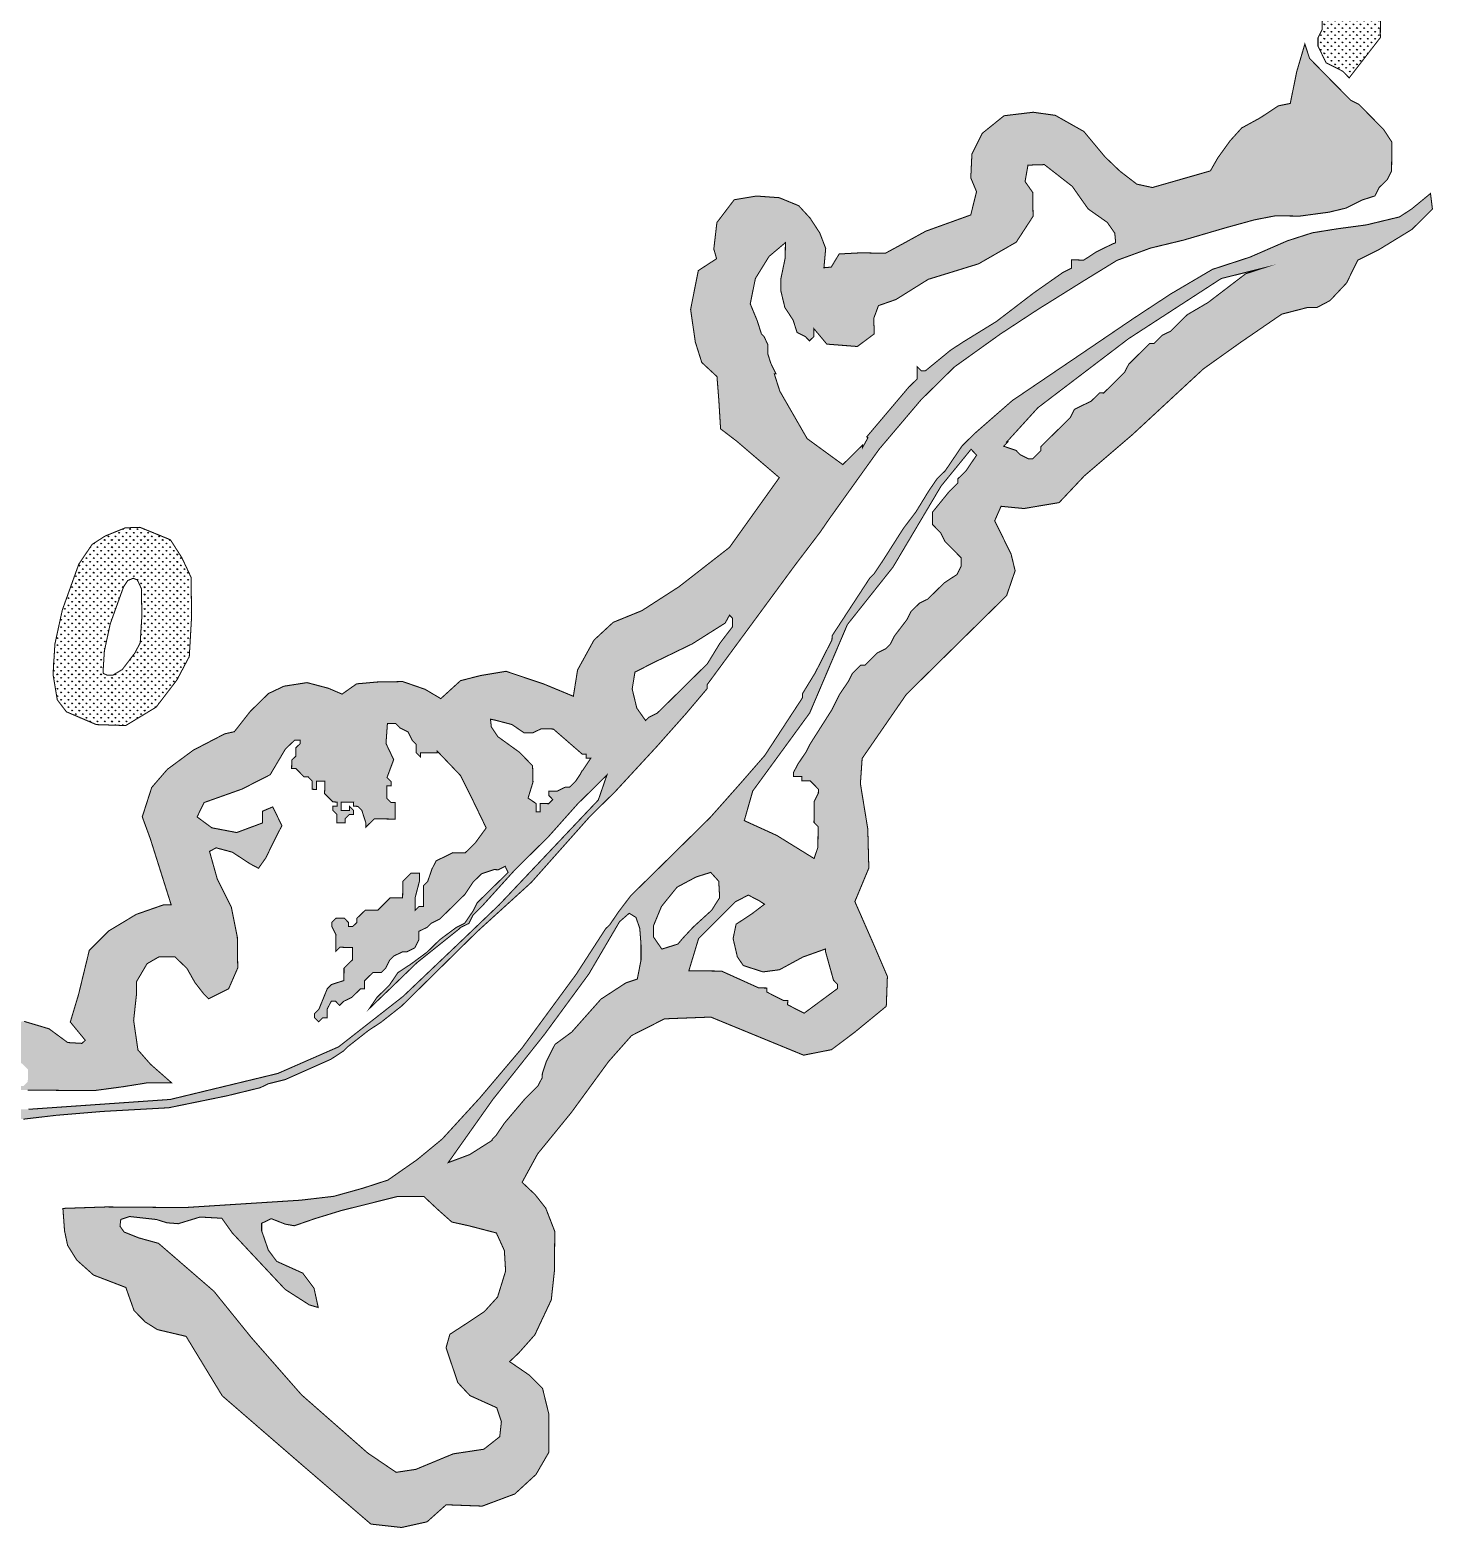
# Model space of a CAD drawing. Header units: metres. Extents: x 319750 to 415268, y 1725605 to 1842937.
# Drawn here: x 332253 to 333620, y 1800633 to 1802092 of the extents above; entities that cross this region are included whole.
import ezdxf

# ---------------------------------------------------------------- set-up
doc = ezdxf.new("R2010")
doc.units = ezdxf.units.M
doc.header["$MEASUREMENT"] = 0
doc.layers.add('MANGROOVES BUFFER ZONE', color=120, linetype='Continuous')

msp = doc.modelspace()

# ---------------------------------------------------------------- hatches: boundary and pattern name
at = {"layer": 'MANGROOVES BUFFER ZONE'}
h = msp.add_hatch(dxfattribs=at)
h.set_pattern_fill('GRASS', color=256, scale=5)
h.paths.add_polyline_path([(333568.7, 1802116.2), (333564.7, 1802124.3), (333560.7, 1802132.4), (333556.7, 1802140.6), (333544.7, 1802148.7), (333540.6, 1802148.8), (333532.5, 1802144.8), (333524.4, 1802140.8), (333520.3, 1802128.7), (333516.1, 1802112.6), (333512, 1802100.5), (333511.9, 1802092.4), (333507.8, 1802084.4), (333507.8, 1802076.3), (333511.7, 1802068.2), (333515.7, 1802060), (333531.8, 1802051.8), (333538.2, 1802045.3), (333568.7, 1802084.7), (333568.5, 1802087.9)])
h = msp.add_hatch(dxfattribs=at)
h.set_pattern_fill('GRASS', color=256, scale=5)
h.paths.add_polyline_path([(332863.9, 1801394.3), (332892.4, 1801426.4), (332912.8, 1801450.5), (332912.9, 1801454.5), (332998.6, 1801571), (333023.1, 1801603.2), (333031.3, 1801615.2), (333080.3, 1801683.6), (333121.1, 1801731.7), (333153.7, 1801763.8), (333198.4, 1801795.8), (333235, 1801819.8), (333279.7, 1801847.7), (333312.1, 1801867.6), (333344.6, 1801879.5), (333376.9, 1801887.3), (333417.5, 1801899.2), (333445.8, 1801907), (333466, 1801910.9), (333470.1, 1801910.9), (333478.2, 1801910.8), (333490.3, 1801910.7), (333518.6, 1801914.5), (333534.8, 1801918.4), (333551, 1801926.4), (333563.2, 1801930.3), (333567.3, 1801938.4), (333575.4, 1801946.4), (333579.5, 1801954.5), (333579.6, 1801966.6), (333579.7, 1801978.7), (333579.8, 1801982.7), (333571.8, 1801994.9), (333567.8, 1801999), (333547.7, 1802019.4), (333539.7, 1802023.5), (333519.6, 1802043.8), (333499.6, 1802064.2), (333495, 1802078.2), (333487.1, 1802051.4), (333480.8, 1802020.4), (333469.1, 1802018), (333451.6, 1802006.4), (333433.5, 1801996.5), (333422.2, 1801984), (333410.3, 1801967.5), (333403, 1801954.7), (333346.5, 1801938.5), (333331.3, 1801941.8), (333314.8, 1801954.5), (333300.4, 1801968.3), (333279.7, 1801993.1), (333251.9, 1802008.8), (333230.4, 1802011.8), (333202, 1802008.4), (333180.8, 1801991.3), (333170.7, 1801971.1), (333169.6, 1801947.9), (333175.2, 1801934.5), (333169.6, 1801911.8), (333125.8, 1801896), (333102.3, 1801883.1), (333086.4, 1801874.5), (333062.2, 1801874.9), (333041.4, 1801873.8), (333033.7, 1801861), (333026.6, 1801860.4), (333028.3, 1801879.2), (333022.5, 1801894.3), (333013.1, 1801908.7), (333002, 1801920.8), (332983, 1801928.6), (332960.8, 1801930.2), (332939.2, 1801926.6), (332922.3, 1801904.4), (332919.3, 1801878.6), (332922, 1801869.2), (332904.2, 1801857.6), (332896.7, 1801819.8), (332901.3, 1801788), (332907.6, 1801768.1), (332922.4, 1801754.4), (332924.2, 1801731.3), (332925.9, 1801703.5), (332941.6, 1801691.5), (332983.1, 1801656), (332934.6, 1801588.1), (332885.3, 1801549.7), (332849.3, 1801526.5), (332821.3, 1801515.1), (332802.6, 1801497.8), (332786.6, 1801468.7), (332782.5, 1801443.1), (332753.3, 1801455.2), (332716.9, 1801467.4), (332692.2, 1801463.3), (332672.6, 1801458.3), (332653.4, 1801440.8), (332638, 1801449.9), (332616.3, 1801457.4), (332591.6, 1801457), (332571.4, 1801455.2), (332557.2, 1801445.2), (332543.9, 1801450.9), (332523.1, 1801456.4), (332500.6, 1801452.9), (332485.6, 1801445.8), (332467.9, 1801428.5), (332452.3, 1801408.6), (332442.9, 1801406.5), (332412.3, 1801390.6), (332387.1, 1801372), (332371.8, 1801354.3), (332362.6, 1801325.7), (332370.5, 1801304.2), (332390.8, 1801239.9), (332383.3, 1801240), (332356.7, 1801230.7), (332329.8, 1801214.5), (332311, 1801195.7), (332300.5, 1801152.5), (332292.5, 1801125.9), (332307.1, 1801108.1), (332303.8, 1801105.1), (332290, 1801105.9), (332271.8, 1801119.3), (332247.6, 1801126.5), (332224.7, 1801125.5), (332197.3, 1801121), (332170, 1801122.6), (332143, 1801127), (332115.4, 1801126.7), (332093.9, 1801121), (332056.1, 1801124.1), (331996, 1801135.4), (331943.1, 1801148.1), (331903.5, 1801148.4), (331862.2, 1801147.6), (331838.8, 1801143), (331819.3, 1801131.8), (331808.1, 1801119.6), (331803.3, 1801106.9), (331802.9, 1801094.4), (331827, 1801091.2), (331867.4, 1801086.9), (331871.4, 1801086.8), (331899.7, 1801086.6), (331936, 1801082.3), (331960.3, 1801078.1), (331992.5, 1801069.7), (332049, 1801057.2), (332105.5, 1801044.6), (332141.8, 1801040.3), (332178.1, 1801031.9), (332210.4, 1801031.6), (332234.7, 1801031.4), (332246.8, 1801031.3), (332279.2, 1801035.1), (332323.6, 1801038.8), (332388.3, 1801042.4), (332445, 1801054), (332477.4, 1801061.9), (332485.5, 1801065.8), (332501.7, 1801069.8), (332546.3, 1801089.6), (332558.5, 1801097.6), (332562.5, 1801101.6), (332582.9, 1801117.6), (332595.1, 1801125.6), (332615.4, 1801141.6), (332656.1, 1801181.7), (332688.7, 1801213.8), (332741.6, 1801261.9), (332798.7, 1801326.1), (332823.1, 1801350.1)])
h.paths.add_polyline_path([(332708.9, 1801403.8), (332702.6, 1801413.3), (332701.8, 1801420.8), (332706.5, 1801419.8), (332722.6, 1801415.6), (332734.7, 1801407.4), (332742.8, 1801407.4), (332750.9, 1801411.3), (332754.9, 1801411.3), (332759, 1801411.3), (332763, 1801411.2), (332791.1, 1801386.8), (332795.1, 1801386.7), (332795.1, 1801382.7), (332799.4, 1801382.7), (332791.4, 1801370.6), (332791, 1801370.6), (332789.4, 1801367.4), (332784.8, 1801360.5), (332782.8, 1801358.5), (332778.7, 1801354.5), (332774.7, 1801354.6), (332766.6, 1801350.6), (332762.5, 1801350.6), (332758.5, 1801350.6), (332758.5, 1801346.6), (332762.5, 1801342.5), (332758.4, 1801338.5), (332754.3, 1801338.6), (332750.3, 1801338.6), (332750.3, 1801334.5), (332750.2, 1801330.5), (332746.2, 1801330.5), (332746.2, 1801334.6), (332746.3, 1801338.6), (332738.4, 1801343.9), (332743.2, 1801359.6), (332742.8, 1801375.4), (332730.1, 1801388.5)], flags=16)
h.paths.add_polyline_path([(332681.5, 1801348.2), (332697.6, 1801314.9), (332686.9, 1801300.2), (332685.3, 1801298.7), (332681.3, 1801294.7), (332677.2, 1801290.7), (332673.1, 1801290.7), (332669.1, 1801290.7), (332665.1, 1801290.8), (332657, 1801286.8), (332648.8, 1801282.8), (332644.7, 1801274.7), (332640.6, 1801262.7), (332636.5, 1801258.6), (332636.4, 1801242.5), (332636.4, 1801238.4), (332632.3, 1801238.5), (332628.3, 1801234.5), (332628.3, 1801238.5), (332628.3, 1801246.6), (332632.5, 1801262.7), (332632.5, 1801266.8), (332632.6, 1801270.8), (332628.5, 1801270.8), (332624.5, 1801270.9), (332620.4, 1801266.9), (332616.4, 1801262.8), (332616.3, 1801258.8), (332616.3, 1801254.8), (332616.2, 1801246.7), (332612.2, 1801246.7), (332608.1, 1801246.7), (332604.1, 1801246.8), (332600, 1801242.8), (332596, 1801238.8), (332591.9, 1801234.7), (332583.8, 1801234.8), (332579.8, 1801234.8), (332575.7, 1801230.8), (332571.6, 1801226.8), (332571.6, 1801222.8), (332567.5, 1801218.8), (332563.5, 1801218.8), (332563.5, 1801222.8), (332559.5, 1801226.9), (332555.5, 1801227), (332551.4, 1801227), (332547.3, 1801223), (332547.3, 1801218.9), (332551.3, 1801210.8), (332551.2, 1801202.7), (332551.2, 1801198.7), (332551.2, 1801194.7), (332555.2, 1801198.7), (332559.3, 1801198.6), (332563.3, 1801198.6), (332567.4, 1801198.6), (332567.3, 1801194.5), (332567.3, 1801186.4), (332563.2, 1801182.4), (332559.1, 1801178.4), (332559.1, 1801174.4), (332559, 1801166.3), (332546.9, 1801162.4), (332542.8, 1801158.3), (332534.6, 1801138.2), (332530.5, 1801134.2), (332530.4, 1801130.2), (332534.5, 1801126.1), (332538.5, 1801130.1), (332542.6, 1801130.1), (332542.6, 1801138.1), (332546.7, 1801146.2), (332550.8, 1801146.2), (332554.8, 1801142.1), (332558.9, 1801146.1), (332567, 1801150.1), (332571, 1801154.1), (332575.1, 1801158.1), (332579.2, 1801158.1), (332579.2, 1801166.1), (332583.3, 1801170.2), (332587.4, 1801174.2), (332595.4, 1801174.1), (332599.5, 1801178.1), (332603.6, 1801186.2), (332607.7, 1801190.2), (332615.8, 1801194.1), (332619.9, 1801194.1), (332628, 1801198.1), (332632.1, 1801206.1), (332632.1, 1801214.2), (332640.2, 1801218.2), (332644.3, 1801222.2), (332652.4, 1801226.2), (332660.6, 1801234.2), (332664.7, 1801238.2), (332676.9, 1801250.2), (332685, 1801262.3), (332693.2, 1801270.3), (332705.3, 1801274.3), (332709.4, 1801274.2), (332716.1, 1801277.5), (332718.9, 1801271.6), (332713.4, 1801266.1), (332701.1, 1801254.1), (332693, 1801246.1), (332688.9, 1801242.1), (332684.8, 1801234), (332676.6, 1801222), (332668.5, 1801218), (332652.3, 1801206), (332640.1, 1801194), (332623.8, 1801182), (332611.6, 1801174), (332603.4, 1801161.9), (332591.2, 1801149.9), (332583.8, 1801139), (332600.8, 1801155.3), (332630.2, 1801183.7), (332670.5, 1801215.9), (332672.6, 1801217.9), (332680.7, 1801221.9), (332684.8, 1801230), (332688.9, 1801234), (332692.9, 1801238), (332725.6, 1801274.1), (332758.1, 1801306.2), (332786.7, 1801338.3), (332798.9, 1801350.3), (332803, 1801354.3), (332815.2, 1801366.4), (332806.8, 1801342.1), (332710.2, 1801240), (332677.6, 1801208.8), (332616.7, 1801150.9), (332553.8, 1801101.7), (332494.6, 1801075.8), (332389.9, 1801050.5), (332251.8, 1801040.9), (332187.6, 1801040.9), (332093.7, 1801057.6), (331998.3, 1801079.7), (331939.9, 1801092.6), (331866.1, 1801093.4), (331854, 1801103.2), (331920, 1801102.6), (331940.2, 1801102.5), (331972.5, 1801094.1), (332033, 1801081.5), (332037.1, 1801081.5), (332037.1, 1801085.8), (332057.3, 1801081), (332057.2, 1801077.3), (332069.4, 1801077.2), (332085.5, 1801073), (332101.6, 1801068.9), (332121.8, 1801068.7), (332142, 1801064.5), (332162.2, 1801060.3), (332186.4, 1801060.1), (332190.4, 1801060.1), (332170.3, 1801064.3), (332146.1, 1801068.5), (332129.9, 1801068.6), (332113.6, 1801072), (332120.5, 1801084.3), (332137.8, 1801083.5), (332157.6, 1801077.1), (332176.1, 1801073.8), (332222, 1801078), (332245.2, 1801085.9), (332247.2, 1801083.9), (332251.2, 1801079.8), (332251.2, 1801075.8), (332251.2, 1801071.7), (332251.1, 1801067.7), (332247.1, 1801063.7), (332243, 1801063.7), (332239, 1801063.7), (332214.7, 1801063.9), (332190.4, 1801060.1), (332198.5, 1801060), (332222.8, 1801059.8), (332251.1, 1801059.6), (332267.2, 1801059.5), (332287.4, 1801059.3), (332315.7, 1801059.1), (332344, 1801062.9), (332368.3, 1801066.8), (332391.3, 1801066.6), (332370.7, 1801084.7), (332358.4, 1801098.7), (332354.2, 1801127.4), (332357.1, 1801154), (332357.1, 1801165.4), (332367.3, 1801182.7), (332379.1, 1801189.5), (332394.3, 1801189.5), (332406.2, 1801178), (332413.8, 1801164.5), (332422.6, 1801153.1), (332427.3, 1801148.5), (332446.7, 1801158.2), (332455.6, 1801178.5), (332455.2, 1801208.5), (332449.3, 1801238), (332435.7, 1801265), (332428.1, 1801292.1), (332434.6, 1801295.5), (332450.3, 1801291.3), (332467.7, 1801279.9), (332475.8, 1801275.6), (332483, 1801285.8), (332491, 1801302.3), (332498.6, 1801317.1), (332489.7, 1801335.4), (332479.6, 1801331.1), (332479.6, 1801319.7), (332454.6, 1801310.4), (332430.4, 1801315), (332416, 1801325.6), (332422.8, 1801339.6), (332459.7, 1801352.7), (332487.2, 1801366.7), (332502, 1801391.7), (332510.9, 1801400.2), (332516.4, 1801400.4), (332516.4, 1801397), (332512.3, 1801393), (332512.3, 1801384.9), (332508.2, 1801380.9), (332508.1, 1801372.8), (332512.2, 1801372.8), (332516.2, 1801368.7), (332520.2, 1801364.6), (332524.2, 1801364.6), (332528.2, 1801360.5), (332528.2, 1801356.5), (332528.2, 1801352.5), (332532.2, 1801352.4), (332532.2, 1801356.5), (332532.3, 1801360.5), (332536.3, 1801360.5), (332540.3, 1801360.4), (332540.3, 1801352.4), (332540.2, 1801348.3), (332548.3, 1801340.2), (332552.3, 1801340.1), (332552.3, 1801336.1), (332548.2, 1801336.1), (332548.2, 1801332.1), (332552.2, 1801328), (332552.2, 1801324), (332552.1, 1801319.9), (332556.2, 1801319.9), (332560.2, 1801319.9), (332560.3, 1801323.9), (332564.3, 1801327.9), (332568.4, 1801327.9), (332568.4, 1801331.9), (332564.4, 1801336), (332564.4, 1801332), (332560.3, 1801332), (332556.3, 1801332), (332556.3, 1801340.1), (332560.4, 1801340.1), (332564.4, 1801340), (332568.5, 1801340), (332568.4, 1801336), (332572.5, 1801335.9), (332576.5, 1801331.9), (332580.4, 1801319.7), (332580.4, 1801315.7), (332584.5, 1801319.7), (332588.5, 1801323.7), (332592.6, 1801323.7), (332600.7, 1801323.6), (332608.8, 1801323.5), (332608.8, 1801327.6), (332608.8, 1801335.7), (332608.9, 1801339.7), (332604.8, 1801339.7), (332600.8, 1801343.8), (332600.9, 1801351.9), (332600.9, 1801355.9), (332605, 1801355.9), (332605, 1801359.9), (332601, 1801364), (332607.5, 1801381.4), (332600, 1801397.1), (332601.4, 1801416.5), (332609.5, 1801416.5), (332613.5, 1801412.4), (332621.5, 1801408.3), (332625.5, 1801400.2), (332629.5, 1801396.1), (332629.5, 1801392.1), (332629.5, 1801388), (332633.5, 1801384), (332633.5, 1801388), (332637.5, 1801388), (332641.6, 1801387.9), (332645.6, 1801387.9), (332649.7, 1801387.9), (332649.7, 1801389.9), (332672.7, 1801365.8)], flags=16)
h.paths.add_polyline_path([(332844.3, 1801431.6), (332839.8, 1801450.2), (332842.5, 1801466.6), (332860.3, 1801475.7), (332898.1, 1801494), (332930.4, 1801514.4), (332934.6, 1801522.1), (332937.6, 1801519), (332937.6, 1801514.9), (332937.6, 1801510.9), (332925.3, 1801494.8), (332913, 1801474.7), (332900.8, 1801462.7), (332876.4, 1801438.6), (332864.1, 1801426.6), (332856, 1801422.6), (332852.8, 1801419.5)], flags=16)
h.paths.add_polyline_path([(333010.2, 1801694), (332983.6, 1801740.2), (332978.2, 1801757.1), (332979.9, 1801757.1), (332974.8, 1801767.4), (332972, 1801776.3), (332972, 1801785.5), (332968.1, 1801793.6), (332965.7, 1801795.9), (332961.6, 1801808.8), (332954.8, 1801825.2), (332959.8, 1801849.9), (332973.1, 1801871.4), (332989, 1801884.8), (332989, 1801882.3), (332988.9, 1801870.2), (332984.7, 1801850), (332984.6, 1801846), (332984.6, 1801837.9), (332988.5, 1801821.7), (332996.5, 1801809.5), (333000.4, 1801797.4), (333008.5, 1801793.3), (333012.5, 1801789.2), (333016.6, 1801793.2), (333016.6, 1801797.2), (333016.6, 1801801.3), (333029.4, 1801786), (333059.1, 1801783.7), (333075.6, 1801796), (333075.1, 1801811.1), (333079.7, 1801823.5), (333096.6, 1801829.4), (333128.2, 1801849.1), (333177.2, 1801864.2), (333213.9, 1801885.3), (333230.3, 1801910.5), (333229.9, 1801933.8), (333222.5, 1801944.3), (333225.3, 1801960.3), (333241.3, 1801960.8), (333268.5, 1801939.6), (333276.2, 1801928.6), (333284, 1801917.6), (333302.6, 1801904.5), (333309.9, 1801894), (333310.7, 1801884.7), (333308.2, 1801883.8), (333292, 1801875.9), (333279.8, 1801867.9), (333275.8, 1801867.9), (333271.7, 1801868), (333267.7, 1801868), (333267.7, 1801864), (333267.6, 1801859.9), (333259.5, 1801855.9), (333231.1, 1801836), (333194.5, 1801808), (333162, 1801788), (333149.8, 1801780), (333125.4, 1801760), (333121.4, 1801760), (333117.4, 1801764.1), (333117.3, 1801760.1), (333117.3, 1801756), (333117.3, 1801752), (333109.1, 1801744), (333068.3, 1801695.8), (333069.4, 1801694.7), (333064.2, 1801685.4), (333064.2, 1801687.7), (333044.9, 1801668.7)], flags=16)
h = msp.add_hatch(dxfattribs=at)
h.set_pattern_fill('GRASS', color=256, scale=5)
h.paths.add_polyline_path([(332764.4, 1800922), (332755.6, 1800944.7), (332745.3, 1800957.8), (332732.6, 1800969.8), (332747.7, 1800997.5), (332780.4, 1801037.6), (332816.8, 1801087.4), (332839.2, 1801112.7), (332871.3, 1801129), (332916.4, 1801130.7), (333006.8, 1801093.6), (333034, 1801099), (333056.6, 1801116), (333087.3, 1801141.2), (333088.4, 1801170.2), (333074.6, 1801202.4), (333056.7, 1801243.2), (333070.3, 1801275.8), (333069.3, 1801313.8), (333062.1, 1801358), (333063.8, 1801382.6), (333106.8, 1801444.9), (333180.1, 1801517.1), (333204.5, 1801541.1), (333212.8, 1801565.3), (333208.9, 1801581.5), (333192.9, 1801614), (333199.1, 1801628.1), (333221.3, 1801625.9), (333255.7, 1801631.7), (333280.2, 1801657.7), (333327, 1801697.8), (333396.2, 1801761.9), (333432.7, 1801787.9), (333472.5, 1801815.2), (333497.7, 1801821.7), (333506.8, 1801821.7), (333519.5, 1801828.4), (333535.6, 1801845.5), (333546.6, 1801867.8), (333566.8, 1801877.8), (333599.3, 1801897.7), (333619.3, 1801917.5), (333617.4, 1801932.7), (333599.4, 1801917.9), (333587.3, 1801909.9), (333571.1, 1801906), (333554.9, 1801902.1), (333526.6, 1801898.3), (333502.3, 1801894.4), (333478, 1801886.6), (333441.5, 1801870.7), (333405, 1801858.8), (333364.4, 1801834.9), (333327.9, 1801810.9), (333275, 1801775), (333210, 1801731), (333173.4, 1801699), (333161.2, 1801687), (333144.8, 1801662.8), (333136.7, 1801654.8), (333128.5, 1801642.8), (333116.2, 1801622.7), (333104, 1801606.6), (333083.5, 1801574.4), (333075.4, 1801562.4), (333071.3, 1801558.3), (333034.5, 1801502), (333034.4, 1801498), (333018, 1801465.8), (333005.7, 1801445.7), (333005.7, 1801441.7), (332968.9, 1801385.4), (332944.4, 1801357.3), (332915.9, 1801325.2), (332858.9, 1801269), (332838.5, 1801249), (332826.3, 1801232.9), (332818.1, 1801220.8), (332814, 1801216.8), (332785.4, 1801172.6), (332732.3, 1801100.3), (332691.5, 1801052.1), (332654.8, 1801012), (332630.4, 1800991.9), (332601.9, 1800972), (332577.6, 1800964.1), (332549.3, 1800956.2), (332516.9, 1800952.4), (332460.3, 1800948.8), (332403.7, 1800945.2), (332343.1, 1800945.7), (332326.9, 1800945.8), (332285.3, 1800944.4), (332286.9, 1800922.5), (332289.9, 1800908.4), (332298.8, 1800894.1), (332315.1, 1800879.5), (332346.6, 1800867.4), (332354.6, 1800844.9), (332365.4, 1800833.9), (332377.3, 1800826.4), (332405.3, 1800819.8), (332440.5, 1800761.9), (332518, 1800694.8), (332585.3, 1800637), (332615.2, 1800633.7), (332640, 1800639.2), (332658.6, 1800655.8), (332693.8, 1800654.5), (332725.4, 1800666.3), (332746.1, 1800685.3), (332758.7, 1800707), (332758.6, 1800744.2), (332752.5, 1800769.1), (332739.8, 1800781.9), (332720.4, 1800795.2), (332729.2, 1800803.5), (332745, 1800821.3), (332761, 1800855.3), (332764.1, 1800883.8)])
h.paths.add_polyline_path([(332716.5, 1800883.4), (332708.7, 1800858.1), (332695.7, 1800843.8), (332678.5, 1800832.4), (332662.2, 1800821.8), (332658.5, 1800808.7), (332670, 1800774.7), (332681.8, 1800762.1), (332707.9, 1800750.3), (332712.4, 1800736.8), (332710.8, 1800722.1), (332695.3, 1800709.9), (332665.5, 1800705.4), (332629.1, 1800690.3), (332609.9, 1800687.4), (332582.2, 1800706.2), (332517.7, 1800762.9), (332468.7, 1800818.8), (332432.4, 1800863.7), (332378.4, 1800910.4), (332359.2, 1800915.7), (332344.9, 1800921.4), (332340.9, 1800927.1), (332341.7, 1800933.6), (332350.2, 1800936.5), (332376.4, 1800933.6), (332386.6, 1800930.4), (332397.7, 1800929.5), (332418.9, 1800936), (332440.1, 1800934.8), (332450.3, 1800920.5), (332477.7, 1800891.2), (332501.8, 1800865.5), (332525.4, 1800850.4), (332534, 1800847.9), (332529.9, 1800866.7), (332518.9, 1800881.4), (332493.6, 1800892.8), (332485.4, 1800903.8), (332478.9, 1800922.6), (332478.9, 1800929.9), (332488.3, 1800934.4), (332501.8, 1800929.1), (332510.7, 1800927.5), (332530.7, 1800934.4), (332556.1, 1800942.2), (332582.2, 1800948.7), (332611.2, 1800956), (332636.9, 1800956), (332650.8, 1800943), (332664.2, 1800931.1), (332680.6, 1800927.5), (332707.5, 1800920.5), (332715.3, 1800903.4)], flags=16)
h.paths.add_polyline_path([(332681.5, 1800996.8), (332660.6, 1800989), (332704.1, 1801050.5), (332754.5, 1801114), (332797.6, 1801172.7), (332827.5, 1801223.6), (332836.9, 1801231.8), (332843.5, 1801227.7), (332847.2, 1801217), (332848.4, 1801201), (332848.4, 1801186.3), (332844.8, 1801167.7), (332833.8, 1801164.1), (332809.4, 1801148.2), (332780.9, 1801116.1), (332764.6, 1801104.1), (332756.4, 1801088), (332752.3, 1801075.9), (332752.2, 1801071.8), (332748.1, 1801063.8), (332735.9, 1801051.7), (332715.5, 1801027.6), (332707.3, 1801015.6), (332703.3, 1801011.6), (332703.3, 1801010.6)], flags=16)
h.paths.add_polyline_path([(332895, 1801175.8), (332904.5, 1801207.2), (332940.2, 1801242.9), (332952.9, 1801249.5), (332963.7, 1801243.9), (332968.7, 1801240.6), (332956.6, 1801231.4), (332941, 1801221.1), (332938.1, 1801207.2), (332942.2, 1801189.5), (332948, 1801180.9), (332967.3, 1801174.7), (332983.3, 1801176.8), (333005.9, 1801189.1), (333028, 1801197), (333028, 1801194.9), (333035.9, 1801166.6), (333039.9, 1801162.5), (333039.8, 1801158.5), (333007.3, 1801134.5), (332991.2, 1801142.7), (332991.3, 1801146.7), (332987.2, 1801146.8), (332971.1, 1801155), (332971.1, 1801159), (332963.1, 1801159.1), (332926.8, 1801175.5)], flags=16)
h.paths.add_polyline_path([(332868.7, 1801196.9), (332860.5, 1801208.8), (332860.5, 1801219.5), (332868.3, 1801238.4), (332883.5, 1801257.2), (332902, 1801267.1), (332916.3, 1801271.6), (332924.1, 1801263), (332925, 1801247), (332917.2, 1801234.7), (332899.1, 1801218.2), (332889.6, 1801208), (332884.3, 1801201.8)], flags=16)
h.paths.add_polyline_path([(332949, 1801322), (332957.2, 1801350.8), (333012.7, 1801426.8), (333049.4, 1801512.9), (333093.8, 1801568.8), (333140.7, 1801647.8), (333169.9, 1801683.6), (333175.3, 1801677.9), (333165, 1801662.7), (333156.9, 1801654.7), (333156.9, 1801650.6), (333148.7, 1801642.6), (333132.4, 1801622.5), (333132.4, 1801618.5), (333132.3, 1801614.4), (333132.3, 1801610.4), (333136.3, 1801606.3), (333140.3, 1801602.3), (333144.3, 1801594.1), (333148.3, 1801590.1), (333160.3, 1801577.8), (333160.3, 1801573.8), (333160.3, 1801569.8), (333156.2, 1801561.7), (333144, 1801553.7), (333135.8, 1801545.7), (333127.7, 1801537.7), (333119.6, 1801533.7), (333115.5, 1801529.7), (333111.4, 1801525.7), (333107.3, 1801517.6), (333095.1, 1801501.6), (333091, 1801493.5), (333086.9, 1801489.5), (333078.8, 1801485.5), (333074.7, 1801481.5), (333070.6, 1801477.5), (333066.6, 1801473.5), (333062.5, 1801473.5), (333054.4, 1801465.5), (333050.3, 1801457.5), (333042.1, 1801445.4), (333033.9, 1801429.3), (333013.4, 1801397.1), (333009.3, 1801389.1), (333001.2, 1801377), (332997, 1801369), (332997, 1801364.9), (333005.1, 1801364.9), (333005.1, 1801360.8), (333013.1, 1801360.8), (333017.2, 1801356.7), (333021.2, 1801352.6), (333021.1, 1801348.6), (333017, 1801340.5), (333016.9, 1801320.3), (333020.9, 1801316.2), (333020.7, 1801296), (333017, 1801285.1), (332980.6, 1801307.6)], flags=16)
h.paths.add_polyline_path([(333201.6, 1801686.6), (333205.7, 1801690.7), (333204.6, 1801690.7), (333235, 1801724.1), (333323.3, 1801791.3), (333413.6, 1801849.9), (333454.2, 1801860), (333437.3, 1801854.5), (333400.7, 1801826.5), (333380.4, 1801814.6), (333372.3, 1801806.6), (333368.2, 1801802.5), (333364.1, 1801798.5), (333356, 1801794.6), (333351.9, 1801790.5), (333347.9, 1801786.5), (333343.8, 1801786.6), (333339.8, 1801782.6), (333331.6, 1801774.5), (333323.5, 1801766.5), (333319.4, 1801758.5), (333315.3, 1801754.5), (333303.1, 1801742.4), (333299, 1801738.4), (333295, 1801738.5), (333290.9, 1801734.4), (333286.8, 1801730.4), (333278.7, 1801726.5), (333270.6, 1801722.5), (333266.5, 1801714.4), (333262.4, 1801710.4), (333254.3, 1801702.4), (333238, 1801686.4), (333237.9, 1801682.3), (333229.8, 1801674.3), (333225.8, 1801674.3), (333217.7, 1801678.4), (333213.7, 1801682.5)], flags=16)
h = msp.add_hatch(dxfattribs=at)
h.set_pattern_fill('GRASS', color=256, scale=5)
h.paths.add_polyline_path([(332408.4, 1801481.8), (332410.6, 1801519.8), (332410.2, 1801558.8), (332401.2, 1801578), (332390, 1801595.5), (332360.4, 1801607.6), (332346.1, 1801607.1), (332326.4, 1801599.1), (332313.8, 1801591), (332300.8, 1801571.8), (332284.7, 1801527), (332277.5, 1801493.9), (332275.7, 1801464.3), (332279.8, 1801439.7), (332288.7, 1801428), (332317.9, 1801415.5), (332346.5, 1801414.6), (332376.1, 1801432.5), (332396.3, 1801458.9)])
h.paths.add_polyline_path([(332343.2, 1801469.2), (332333.7, 1801463.5), (332328.6, 1801463.6), (332324.7, 1801465.3), (332324.4, 1801466.8), (332325.7, 1801487.2), (332331.4, 1801513.6), (332344.4, 1801549.7), (332348.4, 1801555.7), (332348.8, 1801555.9), (332353.8, 1801558), (332357.5, 1801556.5), (332358.7, 1801554.6), (332361.8, 1801547.8), (332362.2, 1801521), (332360.6, 1801495.1), (332355.3, 1801485.1)], flags=16)

# ---------------------------------------------------------------- linework, layer by layer
at = {"layer": 'MANGROOVES BUFFER ZONE', "const_width": 1}
for points in [[(333568.7, 1802116.2), (333564.7, 1802124.3), (333560.7, 1802132.4), (333556.7, 1802140.6), (333544.7, 1802148.7), (333540.6, 1802148.8), (333532.5, 1802144.8), (333524.4, 1802140.8), (333520.3, 1802128.7), (333516.1, 1802112.6), (333512, 1802100.5), (333511.9, 1802092.4), (333507.8, 1802084.4), (333507.8, 1802076.3), (333511.7, 1802068.2), (333515.7, 1802060), (333531.8, 1802051.8), (333538.2, 1802045.3), (333568.7, 1802084.7), (333568.5, 1802087.9), (333568.7, 1802116.2)], [(333010.2, 1801694), (332983.6, 1801740.2), (332978.2, 1801757.1), (332979.9, 1801757.1), (332974.8, 1801767.4), (332972, 1801776.3), (332972, 1801785.5), (332968.1, 1801793.6), (332965.7, 1801795.9), (332961.6, 1801808.8), (332954.8, 1801825.2), (332959.8, 1801849.9), (332973.1, 1801871.4), (332989, 1801884.8), (332989, 1801882.3), (332988.9, 1801870.2), (332984.7, 1801850), (332984.6, 1801846), (332984.6, 1801837.9), (332988.5, 1801821.7), (332996.5, 1801809.5), (333000.4, 1801797.4), (333008.5, 1801793.3), (333012.5, 1801789.2), (333016.6, 1801793.2), (333016.6, 1801797.2), (333016.6, 1801801.3), (333029.4, 1801786), (333059.1, 1801783.7), (333075.6, 1801796), (333075.1, 1801811.1), (333079.7, 1801823.5), (333096.6, 1801829.4), (333128.2, 1801849.1), (333177.2, 1801864.2), (333213.9, 1801885.3), (333230.3, 1801910.5), (333229.9, 1801933.8), (333222.5, 1801944.3), (333225.3, 1801960.3), (333241.3, 1801960.8), (333268.5, 1801939.6), (333276.2, 1801928.6), (333284, 1801917.6), (333302.6, 1801904.5), (333309.9, 1801894), (333310.7, 1801884.7), (333308.2, 1801883.8), (333292, 1801875.9), (333279.8, 1801867.9), (333275.8, 1801867.9), (333271.7, 1801868), (333267.7, 1801868), (333267.7, 1801864), (333267.6, 1801859.9), (333259.5, 1801855.9), (333231.1, 1801836), (333194.5, 1801808), (333162, 1801788), (333149.8, 1801780), (333125.4, 1801760), (333121.4, 1801760), (333117.4, 1801764.1), (333117.3, 1801760.1), (333117.3, 1801756), (333117.3, 1801752), (333109.1, 1801744), (333068.3, 1801695.8), (333069.4, 1801694.7), (333064.2, 1801685.4), (333064.2, 1801687.7), (333044.9, 1801668.7), (333010.2, 1801694)], [(332764.4, 1800922), (332755.6, 1800944.7), (332745.3, 1800957.8), (332732.6, 1800969.8), (332747.7, 1800997.5), (332780.4, 1801037.6), (332816.8, 1801087.4), (332839.2, 1801112.7), (332871.3, 1801129), (332916.4, 1801130.7), (333006.8, 1801093.6), (333034, 1801099), (333056.6, 1801116), (333087.3, 1801141.2), (333088.4, 1801170.2), (333074.6, 1801202.4), (333056.7, 1801243.2), (333070.3, 1801275.8), (333069.3, 1801313.8), (333062.1, 1801358), (333063.8, 1801382.6), (333106.8, 1801444.9), (333180.1, 1801517.1), (333204.5, 1801541.1), (333212.8, 1801565.3), (333208.9, 1801581.5), (333192.9, 1801614), (333199.1, 1801628.1), (333221.3, 1801625.9), (333255.7, 1801631.7), (333280.2, 1801657.7), (333327, 1801697.8), (333396.2, 1801761.9), (333432.7, 1801787.9), (333472.5, 1801815.2), (333497.7, 1801821.7), (333506.8, 1801821.7), (333519.5, 1801828.4), (333535.6, 1801845.5), (333546.6, 1801867.8), (333566.8, 1801877.8), (333599.3, 1801897.7), (333619.3, 1801917.5), (333617.4, 1801932.7), (333599.4, 1801917.9), (333587.3, 1801909.9), (333571.1, 1801906), (333554.9, 1801902.1), (333526.6, 1801898.3), (333502.3, 1801894.4), (333478, 1801886.6), (333441.5, 1801870.7), (333405, 1801858.8), (333364.4, 1801834.9), (333327.9, 1801810.9), (333275, 1801775), (333210, 1801731), (333173.4, 1801699), (333161.2, 1801687), (333144.8, 1801662.8), (333136.7, 1801654.8), (333128.5, 1801642.8), (333116.2, 1801622.7), (333104, 1801606.6), (333083.5, 1801574.4), (333075.4, 1801562.4), (333071.3, 1801558.3), (333034.5, 1801502), (333034.4, 1801498), (333018, 1801465.8), (333005.7, 1801445.7), (333005.7, 1801441.7), (332968.9, 1801385.4), (332944.4, 1801357.3), (332915.9, 1801325.2), (332858.9, 1801269), (332838.5, 1801249), (332826.3, 1801232.9), (332818.1, 1801220.8), (332814, 1801216.8), (332785.4, 1801172.6), (332732.3, 1801100.3), (332691.5, 1801052.1), (332654.8, 1801012), (332630.4, 1800991.9), (332601.9, 1800972), (332577.6, 1800964.1), (332549.3, 1800956.2), (332516.9, 1800952.4), (332460.3, 1800948.8), (332403.7, 1800945.2), (332343.1, 1800945.7), (332326.9, 1800945.8), (332285.3, 1800944.4), (332286.9, 1800922.5), (332289.9, 1800908.4), (332298.8, 1800894.1), (332315.1, 1800879.5), (332346.6, 1800867.4), (332354.6, 1800844.9), (332365.4, 1800833.9), (332377.3, 1800826.4), (332405.3, 1800819.8), (332440.5, 1800761.9), (332518, 1800694.8), (332585.3, 1800637), (332615.2, 1800633.7), (332640, 1800639.2), (332658.6, 1800655.8), (332693.8, 1800654.5), (332725.4, 1800666.3), (332746.1, 1800685.3), (332758.7, 1800707), (332758.6, 1800744.2), (332752.5, 1800769.1), (332739.8, 1800781.9), (332720.4, 1800795.2), (332729.2, 1800803.5), (332745, 1800821.3), (332761, 1800855.3), (332764.1, 1800883.8), (332764.4, 1800922)], [(333201.6, 1801686.6), (333205.7, 1801690.7), (333204.6, 1801690.7), (333235, 1801724.1), (333323.3, 1801791.3), (333413.6, 1801849.9), (333454.2, 1801860), (333437.3, 1801854.5), (333400.7, 1801826.5), (333380.4, 1801814.6), (333372.3, 1801806.6), (333368.2, 1801802.5), (333364.1, 1801798.5), (333356, 1801794.6), (333351.9, 1801790.5), (333347.9, 1801786.5), (333343.8, 1801786.6), (333339.8, 1801782.6), (333331.6, 1801774.5), (333323.5, 1801766.5), (333319.4, 1801758.5), (333315.3, 1801754.5), (333303.1, 1801742.4), (333299, 1801738.4), (333295, 1801738.5), (333290.9, 1801734.4), (333286.8, 1801730.4), (333278.7, 1801726.5), (333270.6, 1801722.5), (333266.5, 1801714.4), (333262.4, 1801710.4), (333254.3, 1801702.4), (333238, 1801686.4), (333237.9, 1801682.3), (333229.8, 1801674.3), (333225.8, 1801674.3), (333217.7, 1801678.4), (333213.7, 1801682.5), (333201.6, 1801686.6)], [(332949, 1801322), (332957.2, 1801350.8), (333012.7, 1801426.8), (333049.4, 1801512.9), (333093.8, 1801568.8), (333140.7, 1801647.8), (333169.9, 1801683.6), (333175.3, 1801677.9), (333165, 1801662.7), (333156.9, 1801654.7), (333156.9, 1801650.6), (333148.7, 1801642.6), (333132.4, 1801622.5), (333132.4, 1801618.5), (333132.3, 1801614.4), (333132.3, 1801610.4), (333136.3, 1801606.3), (333140.3, 1801602.3), (333144.3, 1801594.1), (333148.3, 1801590.1), (333160.3, 1801577.8), (333160.3, 1801573.8), (333160.3, 1801569.8), (333156.2, 1801561.7), (333144, 1801553.7), (333135.8, 1801545.7), (333127.7, 1801537.7), (333119.6, 1801533.7), (333115.5, 1801529.7), (333111.4, 1801525.7), (333107.3, 1801517.6), (333095.1, 1801501.6), (333091, 1801493.5), (333086.9, 1801489.5), (333078.8, 1801485.5), (333074.7, 1801481.5), (333070.6, 1801477.5), (333066.6, 1801473.5), (333062.5, 1801473.5), (333054.4, 1801465.5), (333050.3, 1801457.5), (333042.1, 1801445.4), (333033.9, 1801429.3), (333013.4, 1801397.1), (333009.3, 1801389.1), (333001.2, 1801377), (332997, 1801369), (332997, 1801364.9), (333005.1, 1801364.9), (333005.1, 1801360.8), (333013.1, 1801360.8), (333017.2, 1801356.7), (333021.2, 1801352.6), (333021.1, 1801348.6), (333017, 1801340.5), (333016.9, 1801320.3), (333020.9, 1801316.2), (333020.7, 1801296), (333017, 1801285.1), (332980.6, 1801307.6), (332949, 1801322)], [(332408.4, 1801481.8), (332410.6, 1801519.8), (332410.2, 1801558.8), (332401.2, 1801578), (332390, 1801595.5), (332360.4, 1801607.6), (332346.1, 1801607.1), (332326.4, 1801599.1), (332313.8, 1801591), (332300.8, 1801571.8), (332284.7, 1801527), (332277.5, 1801493.9), (332275.7, 1801464.3), (332279.8, 1801439.7), (332288.7, 1801428), (332317.9, 1801415.5), (332346.5, 1801414.6), (332376.1, 1801432.5), (332396.3, 1801458.9), (332408.4, 1801481.8)], [(332343.2, 1801469.2), (332333.7, 1801463.5), (332328.6, 1801463.6), (332324.7, 1801465.3), (332324.4, 1801466.8), (332325.7, 1801487.2), (332331.4, 1801513.6), (332344.4, 1801549.7), (332348.4, 1801555.7), (332348.8, 1801555.9), (332353.8, 1801558), (332357.5, 1801556.5), (332358.7, 1801554.6), (332361.8, 1801547.8), (332362.2, 1801521), (332360.6, 1801495.1), (332355.3, 1801485.1), (332343.2, 1801469.2)], [(332844.3, 1801431.6), (332839.8, 1801450.2), (332842.5, 1801466.6), (332860.3, 1801475.7), (332898.1, 1801494), (332930.4, 1801514.4), (332934.6, 1801522.1), (332937.6, 1801519), (332937.6, 1801514.9), (332937.6, 1801510.9), (332925.3, 1801494.8), (332913, 1801474.7), (332900.8, 1801462.7), (332876.4, 1801438.6), (332864.1, 1801426.6), (332856, 1801422.6), (332852.8, 1801419.5), (332844.3, 1801431.6)], [(332708.9, 1801403.8), (332702.6, 1801413.3), (332701.8, 1801420.8), (332706.5, 1801419.8), (332722.6, 1801415.6), (332734.7, 1801407.4), (332742.8, 1801407.4), (332750.9, 1801411.3), (332754.9, 1801411.3), (332759, 1801411.3), (332763, 1801411.2), (332791.1, 1801386.8), (332795.1, 1801386.7), (332795.1, 1801382.7), (332799.4, 1801382.7), (332791.4, 1801370.6), (332791, 1801370.6), (332789.4, 1801367.4), (332784.8, 1801360.5), (332782.8, 1801358.5), (332778.7, 1801354.5), (332774.7, 1801354.6), (332766.6, 1801350.6), (332762.5, 1801350.6), (332758.5, 1801350.6), (332758.5, 1801346.6), (332762.5, 1801342.5), (332758.4, 1801338.5), (332754.3, 1801338.6), (332750.3, 1801338.6), (332750.3, 1801334.5), (332750.2, 1801330.5), (332746.2, 1801330.5), (332746.2, 1801334.6), (332746.3, 1801338.6), (332738.4, 1801343.9), (332743.2, 1801359.6), (332742.8, 1801375.4), (332730.1, 1801388.5), (332708.9, 1801403.8)], [(332868.7, 1801196.9), (332860.5, 1801208.8), (332860.5, 1801219.5), (332868.3, 1801238.4), (332883.5, 1801257.2), (332902, 1801267.1), (332916.3, 1801271.6), (332924.1, 1801263), (332925, 1801247), (332917.2, 1801234.7), (332899.1, 1801218.2), (332889.6, 1801208), (332884.3, 1801201.8), (332868.7, 1801196.9)], [(332895, 1801175.8), (332904.5, 1801207.2), (332940.2, 1801242.9), (332952.9, 1801249.5), (332963.7, 1801243.9), (332968.7, 1801240.6), (332956.6, 1801231.4), (332941, 1801221.1), (332938.1, 1801207.2), (332942.2, 1801189.5), (332948, 1801180.9), (332967.3, 1801174.7), (332983.3, 1801176.8), (333005.9, 1801189.1), (333028, 1801197), (333028, 1801194.9), (333035.9, 1801166.6), (333039.9, 1801162.5), (333039.8, 1801158.5), (333007.3, 1801134.5), (332991.2, 1801142.7), (332991.3, 1801146.7), (332987.2, 1801146.8), (332971.1, 1801155), (332971.1, 1801159), (332963.1, 1801159.1), (332926.8, 1801175.5), (332895, 1801175.8)], [(332681.5, 1800996.8), (332660.6, 1800989), (332704.1, 1801050.5), (332754.5, 1801114), (332797.6, 1801172.7), (332827.5, 1801223.6), (332836.9, 1801231.8), (332843.5, 1801227.7), (332847.2, 1801217), (332848.4, 1801201), (332848.4, 1801186.3), (332844.8, 1801167.7), (332833.8, 1801164.1), (332809.4, 1801148.2), (332780.9, 1801116.1), (332764.6, 1801104.1), (332756.4, 1801088), (332752.3, 1801075.9), (332752.2, 1801071.8), (332748.1, 1801063.8), (332735.9, 1801051.7), (332715.5, 1801027.6), (332707.3, 1801015.6), (332703.3, 1801011.6), (332703.3, 1801010.6), (332681.5, 1800996.8)], [(332716.5, 1800883.4), (332708.7, 1800858.1), (332695.7, 1800843.8), (332678.5, 1800832.4), (332662.2, 1800821.8), (332658.5, 1800808.7), (332670, 1800774.7), (332681.8, 1800762.1), (332707.9, 1800750.3), (332712.4, 1800736.8), (332710.8, 1800722.1), (332695.3, 1800709.9), (332665.5, 1800705.4), (332629.1, 1800690.3), (332609.9, 1800687.4), (332582.2, 1800706.2), (332517.7, 1800762.9), (332468.7, 1800818.8), (332432.4, 1800863.7), (332378.4, 1800910.4), (332359.2, 1800915.7), (332344.9, 1800921.4), (332340.9, 1800927.1), (332341.7, 1800933.6), (332350.2, 1800936.5), (332376.4, 1800933.6), (332386.6, 1800930.4), (332397.7, 1800929.5), (332418.9, 1800936), (332440.1, 1800934.8), (332450.3, 1800920.5), (332477.7, 1800891.2), (332501.8, 1800865.5), (332525.4, 1800850.4), (332534, 1800847.9), (332529.9, 1800866.7), (332518.9, 1800881.4), (332493.6, 1800892.8), (332485.4, 1800903.8), (332478.9, 1800922.6), (332478.9, 1800929.9), (332488.3, 1800934.4), (332501.8, 1800929.1), (332510.7, 1800927.5), (332530.7, 1800934.4), (332556.1, 1800942.2), (332582.2, 1800948.7), (332611.2, 1800956), (332636.9, 1800956), (332650.8, 1800943), (332664.2, 1800931.1), (332680.6, 1800927.5), (332707.5, 1800920.5), (332715.3, 1800903.4), (332716.5, 1800883.4)]]:
    msp.add_lwpolyline(points, close=True, dxfattribs=at)
for points in [[(332246.8, 1801031.3), (332279.2, 1801035.1), (332323.6, 1801038.8), (332388.3, 1801042.4), (332445, 1801054), (332477.4, 1801061.9), (332485.5, 1801065.8), (332501.7, 1801069.8), (332546.3, 1801089.6), (332558.5, 1801097.6), (332562.5, 1801101.6), (332582.9, 1801117.6), (332595.1, 1801125.6), (332615.4, 1801141.6), (332656.1, 1801181.7), (332688.7, 1801213.8), (332741.6, 1801261.9), (332798.7, 1801326.1), (332823.1, 1801350.1), (332863.9, 1801394.3), (332863.9, 1801394.3), (332892.4, 1801426.4), (332912.8, 1801450.5), (332912.9, 1801454.5), (332998.6, 1801571), (333023.1, 1801603.2), (333031.3, 1801615.2), (333080.3, 1801683.6), (333121.1, 1801731.7), (333153.7, 1801763.8), (333198.4, 1801795.8), (333235, 1801819.8), (333279.7, 1801847.7), (333312.1, 1801867.6), (333344.6, 1801879.5), (333376.9, 1801887.3), (333417.5, 1801899.2), (333445.8, 1801907), (333466, 1801910.9), (333470.1, 1801910.9), (333478.2, 1801910.8), (333490.3, 1801910.7), (333518.6, 1801914.5), (333534.8, 1801918.4), (333551, 1801926.4), (333563.2, 1801930.3), (333567.3, 1801938.4), (333575.4, 1801946.4), (333579.5, 1801954.5), (333579.6, 1801966.6), (333579.7, 1801978.7), (333579.8, 1801982.7), (333571.8, 1801994.9), (333567.8, 1801999), (333547.7, 1802019.4), (333539.7, 1802023.5), (333519.6, 1802043.8), (333499.6, 1802064.2), (333495, 1802078.2), (333487.1, 1802051.4), (333480.8, 1802020.4), (333469.1, 1802018), (333451.6, 1802006.4), (333433.5, 1801996.5), (333422.2, 1801984), (333410.3, 1801967.5), (333403, 1801954.7), (333346.5, 1801938.5), (333331.3, 1801941.8), (333314.8, 1801954.5), (333300.4, 1801968.3), (333279.7, 1801993.1), (333251.9, 1802008.8), (333230.4, 1802011.8), (333202, 1802008.4), (333180.8, 1801991.3), (333170.7, 1801971.1), (333169.6, 1801947.9), (333175.2, 1801934.5), (333169.6, 1801911.8), (333125.8, 1801896), (333102.3, 1801883.1), (333086.4, 1801874.5), (333062.2, 1801874.9), (333041.4, 1801873.8), (333033.7, 1801861), (333026.6, 1801860.4), (333028.3, 1801879.2), (333022.5, 1801894.3), (333013.1, 1801908.7), (333002, 1801920.8), (332983, 1801928.6), (332960.8, 1801930.2), (332939.2, 1801926.6), (332922.3, 1801904.4), (332919.3, 1801878.6), (332922, 1801869.2), (332904.2, 1801857.6), (332896.7, 1801819.8), (332901.3, 1801788), (332907.6, 1801768.1), (332922.4, 1801754.4), (332924.2, 1801731.3), (332925.9, 1801703.5), (332941.6, 1801691.5), (332983.1, 1801656), (332934.6, 1801588.1), (332885.3, 1801549.7), (332849.3, 1801526.5), (332821.3, 1801515.1), (332802.6, 1801497.8), (332786.6, 1801468.7), (332782.5, 1801443.1), (332753.3, 1801455.2), (332716.9, 1801467.4), (332692.2, 1801463.3), (332672.6, 1801458.3), (332653.4, 1801440.8), (332638, 1801449.9), (332616.3, 1801457.4), (332591.6, 1801457), (332571.4, 1801455.2), (332557.2, 1801445.2), (332543.9, 1801450.9), (332523.1, 1801456.4), (332500.6, 1801452.9), (332485.6, 1801445.8), (332467.9, 1801428.5), (332452.3, 1801408.6), (332442.9, 1801406.5), (332412.3, 1801390.6), (332387.1, 1801372), (332371.8, 1801354.3), (332362.6, 1801325.7), (332370.5, 1801304.2), (332390.8, 1801239.9), (332383.3, 1801240), (332356.7, 1801230.7), (332329.8, 1801214.5), (332311, 1801195.7), (332300.5, 1801152.5), (332292.5, 1801125.9), (332307.1, 1801108.1), (332303.8, 1801105.1), (332290, 1801105.9), (332271.8, 1801119.3), (332247.6, 1801126.5)], [(332251.1, 1801059.6), (332267.2, 1801059.5), (332287.4, 1801059.3), (332315.7, 1801059.1), (332344, 1801062.9), (332368.3, 1801066.8), (332391.3, 1801066.6), (332370.7, 1801084.7), (332358.4, 1801098.7), (332354.2, 1801127.4), (332357.1, 1801154), (332357.1, 1801165.4), (332367.3, 1801182.7), (332379.1, 1801189.5), (332394.3, 1801189.5), (332406.2, 1801178), (332413.8, 1801164.5), (332422.6, 1801153.1), (332427.3, 1801148.5), (332446.7, 1801158.2), (332455.6, 1801178.5), (332455.2, 1801208.5), (332449.3, 1801238), (332435.7, 1801265), (332428.1, 1801292.1), (332434.6, 1801295.5), (332450.3, 1801291.3), (332467.7, 1801279.9), (332475.8, 1801275.6), (332483, 1801285.8), (332491, 1801302.3), (332498.6, 1801317.1), (332489.7, 1801335.4), (332479.6, 1801331.1), (332479.6, 1801319.7), (332454.6, 1801310.4), (332430.4, 1801315), (332416, 1801325.6), (332422.8, 1801339.6), (332459.7, 1801352.7), (332487.2, 1801366.7), (332502, 1801391.7), (332510.9, 1801400.2), (332516.4, 1801400.4), (332516.4, 1801397), (332512.3, 1801393), (332512.3, 1801384.9), (332508.2, 1801380.9), (332508.1, 1801372.8), (332512.2, 1801372.8), (332516.2, 1801368.7), (332520.2, 1801364.6), (332524.2, 1801364.6), (332528.2, 1801360.5), (332528.2, 1801356.5), (332528.2, 1801352.5), (332532.2, 1801352.4), (332532.2, 1801356.5), (332532.3, 1801360.5), (332536.3, 1801360.5), (332540.3, 1801360.4), (332540.3, 1801352.4), (332540.2, 1801348.3), (332548.3, 1801340.2), (332552.3, 1801340.1), (332552.3, 1801336.1), (332548.2, 1801336.1), (332548.2, 1801332.1), (332552.2, 1801328), (332552.2, 1801324), (332552.1, 1801319.9), (332556.2, 1801319.9), (332560.2, 1801319.9), (332560.3, 1801323.9), (332564.3, 1801327.9), (332568.4, 1801327.9), (332568.4, 1801331.9), (332564.4, 1801336), (332564.4, 1801332), (332560.3, 1801332), (332556.3, 1801332), (332556.3, 1801340.1), (332560.4, 1801340.1), (332564.4, 1801340), (332568.5, 1801340), (332568.4, 1801336), (332572.5, 1801335.9), (332576.5, 1801331.9), (332580.4, 1801319.7), (332580.4, 1801315.7), (332584.5, 1801319.7), (332588.5, 1801323.7), (332592.6, 1801323.7), (332600.7, 1801323.6), (332608.8, 1801323.5), (332608.8, 1801327.6), (332608.8, 1801335.7), (332608.9, 1801339.7), (332604.8, 1801339.7), (332600.8, 1801343.8), (332600.9, 1801351.9), (332600.9, 1801355.9), (332605, 1801355.9), (332605, 1801359.9), (332601, 1801364), (332607.5, 1801381.4), (332600, 1801397.1), (332601.4, 1801416.5), (332609.5, 1801416.5), (332613.5, 1801412.4), (332621.5, 1801408.3), (332625.5, 1801400.2), (332629.5, 1801396.1), (332629.5, 1801392.1), (332629.5, 1801388), (332633.5, 1801384), (332633.5, 1801388), (332637.5, 1801388), (332641.6, 1801387.9), (332645.6, 1801387.9), (332649.7, 1801387.9), (332649.7, 1801389.9), (332672.7, 1801365.8), (332681.5, 1801348.2), (332681.5, 1801348.2), (332697.6, 1801314.9), (332686.9, 1801300.2), (332685.3, 1801298.7), (332681.3, 1801294.7), (332677.2, 1801290.7), (332673.1, 1801290.7), (332669.1, 1801290.7), (332665.1, 1801290.8), (332657, 1801286.8), (332648.8, 1801282.8), (332644.7, 1801274.7), (332640.6, 1801262.7), (332636.5, 1801258.6), (332636.4, 1801242.5), (332636.4, 1801238.4), (332632.3, 1801238.5), (332628.3, 1801234.5), (332628.3, 1801238.5), (332628.3, 1801246.6), (332632.5, 1801262.7), (332632.5, 1801266.8), (332632.6, 1801270.8), (332628.5, 1801270.8), (332624.5, 1801270.9), (332620.4, 1801266.9), (332616.4, 1801262.8), (332616.3, 1801258.8), (332616.3, 1801254.8), (332616.2, 1801246.7), (332612.2, 1801246.7), (332608.1, 1801246.7), (332604.1, 1801246.8), (332600, 1801242.8), (332596, 1801238.8), (332591.9, 1801234.7), (332583.8, 1801234.8), (332579.8, 1801234.8), (332575.7, 1801230.8), (332571.6, 1801226.8), (332571.6, 1801222.8), (332567.5, 1801218.8), (332563.5, 1801218.8), (332563.5, 1801222.8), (332559.5, 1801226.9), (332555.5, 1801227), (332551.4, 1801227), (332547.3, 1801223), (332547.3, 1801218.9), (332551.3, 1801210.8), (332551.2, 1801202.7), (332551.2, 1801198.7), (332551.2, 1801194.7), (332555.2, 1801198.7), (332559.3, 1801198.6), (332563.3, 1801198.6), (332567.4, 1801198.6), (332567.3, 1801194.5), (332567.3, 1801186.4), (332563.2, 1801182.4), (332559.1, 1801178.4), (332559.1, 1801174.4), (332559, 1801166.3), (332546.9, 1801162.4), (332542.8, 1801158.3), (332534.6, 1801138.2), (332530.5, 1801134.2), (332530.4, 1801130.2), (332534.5, 1801126.1), (332538.5, 1801130.1), (332542.6, 1801130.1), (332542.6, 1801138.1), (332546.7, 1801146.2), (332550.8, 1801146.2), (332554.8, 1801142.1), (332558.9, 1801146.1), (332567, 1801150.1), (332571, 1801154.1), (332575.1, 1801158.1), (332579.2, 1801158.1), (332579.2, 1801166.1), (332583.3, 1801170.2), (332587.4, 1801174.2), (332595.4, 1801174.1), (332599.5, 1801178.1), (332603.6, 1801186.2), (332607.7, 1801190.2), (332615.8, 1801194.1), (332619.9, 1801194.1), (332628, 1801198.1), (332632.1, 1801206.1), (332632.1, 1801214.2), (332640.2, 1801218.2), (332644.3, 1801222.2), (332652.4, 1801226.2), (332660.6, 1801234.2), (332664.7, 1801238.2), (332676.9, 1801250.2), (332685, 1801262.3), (332693.2, 1801270.3), (332705.3, 1801274.3), (332709.4, 1801274.2), (332716.1, 1801277.5), (332718.9, 1801271.6), (332713.4, 1801266.1), (332701.1, 1801254.1), (332693, 1801246.1), (332688.9, 1801242.1), (332684.8, 1801234), (332676.6, 1801222), (332668.5, 1801218), (332652.3, 1801206), (332640.1, 1801194), (332623.8, 1801182), (332611.6, 1801174), (332603.4, 1801161.9), (332591.2, 1801149.9), (332583.8, 1801139), (332600.8, 1801155.3), (332630.2, 1801183.7), (332670.5, 1801215.9), (332672.6, 1801217.9), (332680.7, 1801221.9), (332684.8, 1801230), (332688.9, 1801234), (332692.9, 1801238), (332725.6, 1801274.1), (332758.1, 1801306.2), (332786.7, 1801338.3), (332798.9, 1801350.3), (332803, 1801354.3), (332815.2, 1801366.4), (332806.8, 1801342.1), (332710.2, 1801240), (332677.6, 1801208.8), (332616.7, 1801150.9), (332553.8, 1801101.7), (332494.6, 1801075.8), (332389.9, 1801050.5), (332251.8, 1801040.9)]]:
    msp.add_lwpolyline(points, dxfattribs=at)

doc.saveas('drawing.dxf')
